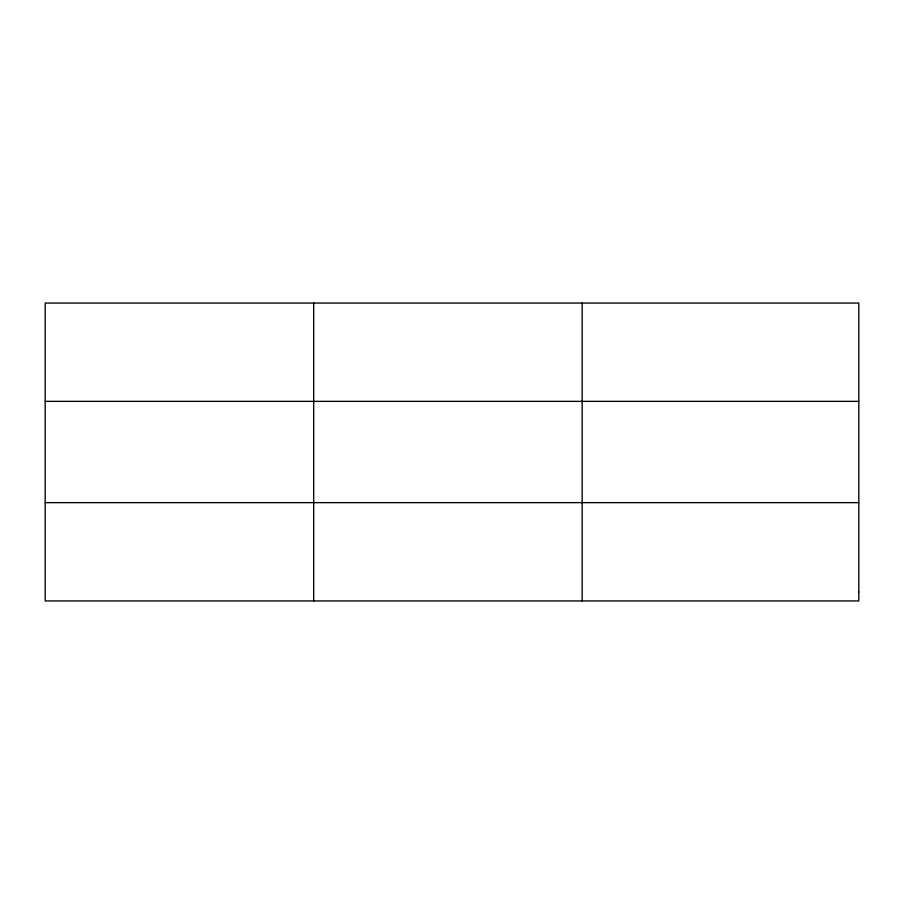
<?xml version="1.0" encoding="UTF-8"?>
<svg xmlns="http://www.w3.org/2000/svg" width="904" height="904" viewBox="0 0 904 904"><rect width="100%" height="100%" fill="white"/><g stroke="black" fill="none" stroke-linecap="round" stroke-linejoin="round"><path stroke-width="1.36" d="M313.688 600.934L313.688 303.066M582.176 600.934L582.176 303.066M45.2 401.365L858.8 401.365M45.2 502.635L858.8 502.635M858.8 591.996L858.8 600.934L45.2 600.934L45.2 303.066L858.8 303.066L858.8 591.996"/></g></svg>
